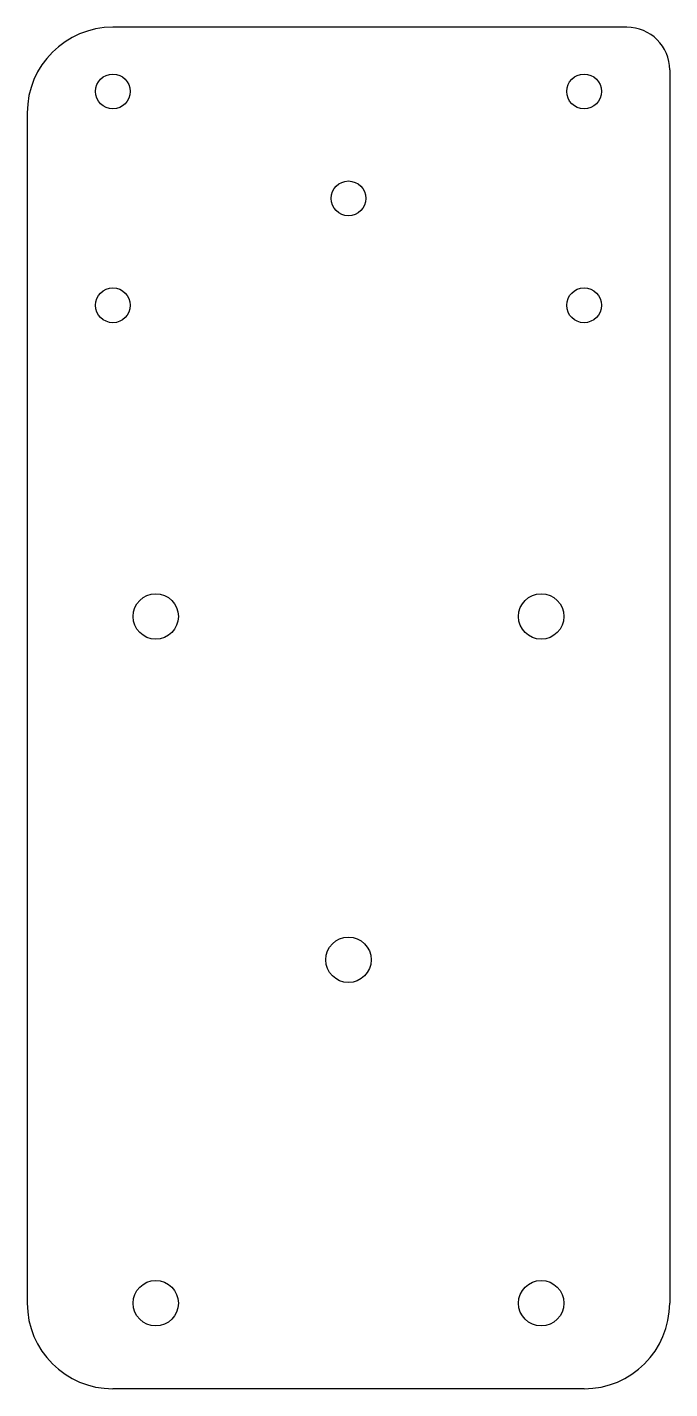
# Model space of a CAD drawing. Extents: x -4.2 to 3.3, y -7.3 to 8.6.
import ezdxf

# ---------------------------------------------------------------- set-up
doc = ezdxf.new("R2010")
doc.units = 0
doc.header["$MEASUREMENT"] = 0
doc.layers.get('0').update_dxf_attribs({"linetype": 'CONTINUOUS'})

# ---------------------------------------------------------------- blocks, each defined once
blk = doc.blocks.new('TOP__1', base_point=(-0.425, 0.652))
at = {"color": 7, "linetype": 'CONTINUOUS'}
for p, q in [((2.825, 8.608), (-3.175, 8.608)), ((3.325, 8.108), (3.325, -6.303)), ((-4.175, 7.608), (-4.175, -6.303)), ((2.325, -7.303), (-3.175, -7.303))]:
    blk.add_line(p, q, dxfattribs=at)
for centre, radius in [((-3.175, 7.858), 0.203), ((2.325, 7.858), 0.203), ((-0.425, 6.608), 0.203), ((-3.175, 5.358), 0.203), ((2.325, 5.358), 0.203), ((-2.675, 1.722), 0.265), ((1.825, 1.722), 0.265), ((-0.425, -2.29), 0.265), ((-2.675, -6.303), 0.265), ((1.825, -6.303), 0.265)]:
    blk.add_circle(centre, radius, dxfattribs=at)
for centre, radius, start, end in [((-3.175, 7.608), 1, 90, -180), ((2.825, 8.108), 0.5, 0, 90), ((-3.175, -6.303), 1, -180, -90), ((2.325, -6.303), 1, -90, 0)]:
    blk.add_arc(centre, radius, start, end, dxfattribs=at)

msp = doc.modelspace()

# ---------------------------------------------------------------- block references
msp.add_blockref('TOP__1', (-0.425, 0.652))

doc.saveas('drawing.dxf')
